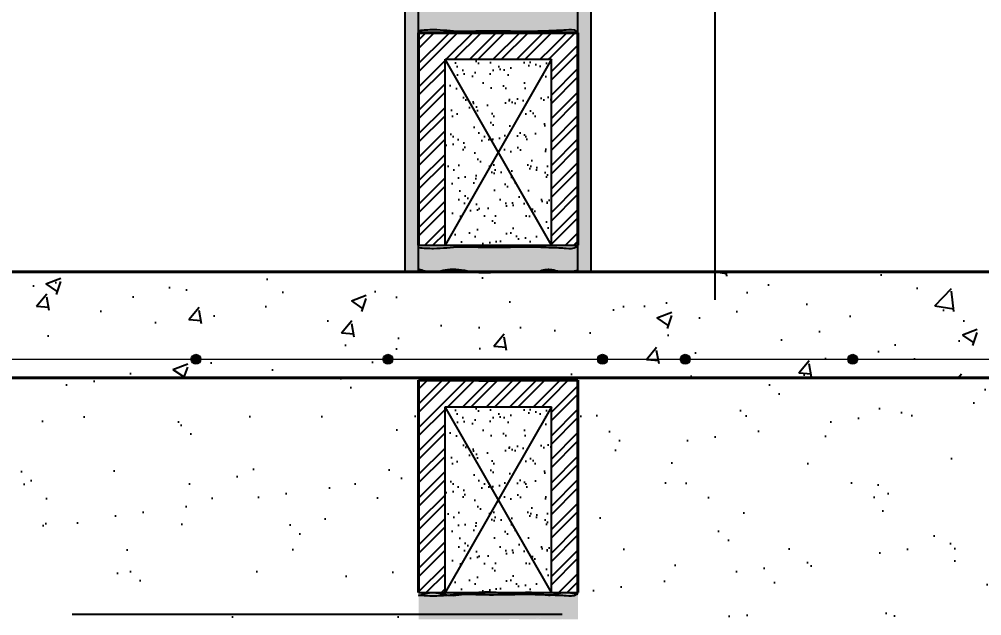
# Model space of a CAD drawing. Header units: inches. Extents: x 8351 to 42256, y 21052 to 33437.
# Drawn here: x 8618.28 to 8654.5, y 24217.36 to 24239.82 of the extents above; entities that cross this region are included whole.
import ezdxf

# ---------------------------------------------------------------- set-up
doc = ezdxf.new("R2010")
doc.units = ezdxf.units.IN
doc.header["$MEASUREMENT"] = 0
doc.layers.add('A-FLOR-STRS', color=7, linetype='Continuous', lineweight=0)
doc.styles.add('AEP', font='swisscl.ttf')
doc.dimstyles.new('IB-1', dxfattribs={"dimscale": 46, "dimtxt": 0.18, "dimasz": 0.1, "dimexe": 0.15, "dimexo": 0.0625, "dimgap": 0.09, "dimtad": 1, "dimdec": 0, "dimzin": 0, "dimdsep": 46, "dimlunit": 4, "dimtxsty": 'AEP', "dimblk": 'ARCHTICK', "dimcen": 0.09, "dimdle": 0.15, "dimclrd": 8, "dimclre": 8, "dimadec": 0, "dimazin": 0, "dimtfac": 1, "dimtdec": 0, "dimtix": 1, "dimtmove": 2, "dimatfit": 3, "dimfxl": 1, "dimtolj": 1, "dimtzin": 0, "dimarcsym": 0})
pattern_1 = [(59.99999999999999, (-148085.54537454, 22440.20745969683), (-0.2399999999062395, -5.413260950604126e-11), [0.22, -0.02]), (180, (-148085.54537454, 22440.20745969683), (0.12, -0.2078460968), [0.22, -0.02]), (300.0000000000001, (-148085.54537454, 22440.20745969683), (0.2399999999062395, -5.413260950604126e-11), [0.22, -0.02]), (59.99999999999999, (-148085.5253745395, 22440.20745969683), (-0.2399999999062395, -5.413260950604126e-11), [0.04000000000000001, -0.2]), (300.0000000000001, (-148085.5253745395, 22440.20745969683), (0.2399999999062395, -5.413260950604126e-11), [0.04000000000000001, -0.2]), (59.99999999999999, (-148085.5553745397, 22440.22478020497), (-0.2399999999062395, -5.413260950604126e-11), [0.04000000000000001, -0.2]), (180, (-148085.5553745397, 22440.22478020497), (0.12, -0.2078460968), [0.04000000000000001, -0.2]), (300.0000000000001, (-148085.5553745397, 22440.19013918869), (0.2399999999062395, -5.413260950604126e-11), [0.04000000000000001, -0.2]), (180, (-148085.5553745397, 22440.19013918869), (0.12, -0.2078460968), [0.04000000000000001, -0.2]), (59.99999999999999, (-148085.62537454, 22440.20745969683), (-0.2399999999062395, -5.413260950604126e-11), [0.04000000000000001, -0.2]), (300.0000000000001, (-148085.62537454, 22440.20745969683), (0.2399999999062395, -5.413260950604126e-11), [0.04000000000000001, -0.2]), (59.99999999999999, (-148085.5053745399, 22440.13817766475), (-0.2399999999062395, -5.413260950604126e-11), [0.04000000000000001, -0.2]), (180, (-148085.5053745399, 22440.13817766475), (0.12, -0.2078460968), [0.04000000000000001, -0.2]), (300.0000000000001, (-148085.5053745399, 22440.27674172891), (0.2399999999062395, -5.413260950604126e-11), [0.04000000000000001, -0.2]), (180, (-148085.5053745399, 22440.27674172891), (0.12, -0.2078460968), [0.04000000000000001, -0.2]), (0, (-148085.5053745399, 22440.24210071311), (-0.12, 0.2078460968), [0.14, -0.1]), (0, (-148085.5053745399, 22440.17281868056), (-0.12, 0.2078460968), [0.14, -0.1]), (120, (-148085.5353745393, 22440.25942122078), (-0.2399999999062395, 5.413269832388323e-11), [0.139999999999998, -0.09999999999999902]), (120, (-148085.5953745398, 22440.22478020497), (-0.2399999999062395, 5.413269832388323e-11), [0.139999999999998, -0.09999999999999902]), (240, (-148085.5953745398, 22440.19013918869), (0.1199999999062394, -0.2078460968541327), [0.14, -0.1]), (240, (-148085.5353745393, 22440.15549817242), (0.1199999999062394, -0.2078460968541327), [0.14, -0.1])]
pattern_2 = [(45, (-148125.4091516336, 22439.81141685488), (-0.4419417382415922, 0.4419417382415922), []), (45, (-148125.4091516336, 22440.12391685488), (-0.4419417382415922, 0.4419417382415922), [])]
pattern_3 = [(45, (-148085.54537454, 22457.12553079452), (-0.4419417382415922, 0.4419417382415922), []), (45, (-148085.54537454, 22457.43803079452), (-0.4419417382415922, 0.4419417382415922), [])]

# ---------------------------------------------------------------- blocks, each defined once
blk = doc.blocks.new('_ArchTick')
at = {"color": 0, "linetype": 'ByBlock', "const_width": 0.15}
blk.add_lwpolyline([(-0.5, -0.5), (0.5, 0.5)], dxfattribs=at)
blk = doc.blocks.new('*D519')
at = {"color": 8, "lineweight": -2, "transparency": 16777216}
for p, q in [((8692.090932086341, 24183.41267408634), (8692.090932086341, 24224.21267408635)), ((8677.796176536687, 24217.31267408634), (8698.99093208634, 24217.31267408634)), ((8651.177928556435, 24190.31267408634), (8698.99093208634, 24190.31267408634))]:
    blk.add_line(p, q, dxfattribs=at)
at = {"layer": 'Defpoints', "color": 0, "transparency": 16777216}
for p in [(8674.921176536687, 24217.31267408634), (8692.090932086341, 24217.31267408634), (8648.302928556435, 24190.31267408634)]:
    blk.add_point(p, dxfattribs=at)
at = {"color": 8, "lineweight": -2, "transparency": 16777216, "xscale": 4.600000000000001, "yscale": 4.600000000000001, "zscale": 4.600000000000001}
for p, rotation in [((8692.090932086341, 24217.31267408634), 90), ((8692.090932086341, 24190.31267408634), 270)]:
    blk.add_blockref('_ArchTick', p, dxfattribs=dict(at, rotation=rotation))
at = {"color": 0, "transparency": 16777216, "insert": (8685.592150959217, 24203.81267408634), "char_height": 4.600000000000001, "attachment_point": 5, "rotation": 90, "style": 'AEP'}
blk.add_mtext('\\A1;3\'-0"', dxfattribs=at)

msp = doc.modelspace()

# ---------------------------------------------------------------- hatches: boundary and pattern name
h = msp.add_hatch()
h.set_pattern_fill('ESCHER', color=8, scale=0.2, style=0)
h.set_pattern_definition(pattern_1)
h.paths.add_polyline_path([(8633.302928556432, 24260.31267408634), (8632.802928556432, 24260.31267408634), (8632.802928556432, 24230.31267408634), (8633.302928556432, 24230.31267408634)])
h.paths.add_polyline_path([(8639.802928556432, 24260.31267408634), (8639.302928556432, 24260.31267408634), (8639.302928556432, 24230.31267408634), (8639.802928556432, 24230.31267408634)])
h = msp.add_hatch()
h.set_pattern_fill('ESCHER', color=8, scale=0.2, style=0)
h.set_pattern_definition([(300.0000000000001, (-148085.54537454, 26030.41788847584), (-0.2399999999062395, 5.413260950604126e-11), [0.22, -0.02]), (180, (-148085.54537454, 26030.41788847584), (0.12, 0.2078460968), [0.22, -0.02]), (59.99999999999999, (-148085.54537454, 26030.41788847584), (0.2399999999062395, 5.413260950604126e-11), [0.22, -0.02]), (300.0000000000001, (-148085.5253745395, 26030.41788847584), (-0.2399999999062395, 5.413260950604126e-11), [0.04000000000000001, -0.2]), (59.99999999999999, (-148085.5253745395, 26030.41788847584), (0.2399999999062395, 5.413260950604126e-11), [0.04000000000000001, -0.2]), (300.0000000000001, (-148085.5553745397, 26030.40056796771), (-0.2399999999062395, 5.413260950604126e-11), [0.04000000000000001, -0.2]), (180, (-148085.5553745397, 26030.40056796771), (0.12, 0.2078460968), [0.04000000000000001, -0.2]), (59.99999999999999, (-148085.5553745397, 26030.43520898398), (0.2399999999062395, 5.413260950604126e-11), [0.04000000000000001, -0.2]), (180, (-148085.5553745397, 26030.43520898398), (0.12, 0.2078460968), [0.04000000000000001, -0.2]), (300.0000000000001, (-148085.62537454, 26030.41788847584), (-0.2399999999062395, 5.413260950604126e-11), [0.04000000000000001, -0.2]), (59.99999999999999, (-148085.62537454, 26030.41788847584), (0.2399999999062395, 5.413260950604126e-11), [0.04000000000000001, -0.2]), (300.0000000000001, (-148085.5053745399, 26030.48717050793), (-0.2399999999062395, 5.413260950604126e-11), [0.04000000000000001, -0.2]), (180, (-148085.5053745399, 26030.48717050793), (0.12, 0.2078460968), [0.04000000000000001, -0.2]), (59.99999999999999, (-148085.5053745399, 26030.34860644376), (0.2399999999062395, 5.413260950604126e-11), [0.04000000000000001, -0.2]), (180, (-148085.5053745399, 26030.34860644376), (0.12, 0.2078460968), [0.04000000000000001, -0.2]), (0, (-148085.5053745399, 26030.38324745957), (-0.12, -0.2078460968), [0.14, -0.1]), (0, (-148085.5053745399, 26030.45252949212), (-0.12, -0.2078460968), [0.14, -0.1]), (240, (-148085.5353745393, 26030.3659269519), (-0.2399999999062395, -5.413269832388323e-11), [0.1399999999999999, -0.09999999999999998]), (240, (-148085.5953745398, 26030.40056796771), (-0.2399999999062395, -5.413269832388323e-11), [0.1399999999999999, -0.09999999999999998]), (120, (-148085.5953745398, 26030.43520898398), (0.1199999999062394, 0.2078460968541327), [0.1399999999999992, -0.09999999999999962]), (120, (-148085.5353745393, 26030.46985000026), (0.1199999999062394, 0.2078460968541327), [0.1399999999999992, -0.09999999999999962])])
edge = h.paths.add_edge_path()
edge.add_spline(control_points=[(8639.302928556432, 24239.31267408634), (8639.281705554318, 24239.33602251185), (8639.173182869074, 24239.45541343585), (8638.786580616352, 24239.41061448332), (8638.226811692793, 24239.39806431186), (8637.571102645923, 24239.36713930525), (8636.685156375845, 24239.38024268884), (8635.812638427806, 24239.40251931481), (8634.794416052033, 24239.34610126194), (8634.013331668195, 24239.45850299558), (8633.491793174971, 24239.41732262707), (8633.302928556432, 24239.40240998965)], knot_values=[0, 0, 0, 0, 0.09269881097107557, 0.4740104074243838, 1.017993143595406, 1.851571663378173, 2.411219109026905, 3.683532794642607, 4.466243239001887, 5.465456502621301, 6.032726868925216, 6.032726868925216, 6.032726868925216, 6.032726868925216], degree=3, periodic=0)
edge.add_line((8633.302928556432, 24239.40240998965), (8633.302928556432, 24240.20415370658))
edge.add_spline(control_points=[(8633.302928556432, 24240.20415370658), (8633.461883490649, 24240.25553909063), (8633.620838423934, 24240.30692447469), (8633.781363836233, 24240.31267408634)], knot_values=[0, 0, 0, 0, 0.4905884110814394, 0.4905884110814394, 0.4905884110814394, 0.4905884110890959], degree=3, periodic=0)
edge.add_spline(control_points=[(8633.781363836233, 24240.31267408634), (8634.018463411112, 24240.32116638942), (8634.54414026693, 24240.12213771397), (8635.067437919532, 24240.27405045347), (8635.352205515583, 24240.31267408634)], knot_values=[0.4905884110814394, 0.4905884110814394, 0.4905884110814394, 0.4905884110890959, 1.21519831769307, 2.074247133455103, 2.07424713345554, 2.07424713345554, 2.07424713345554], degree=3, periodic=0)
edge.add_line((8635.352205515583, 24240.31267408634), (8636.683738188562, 24240.31267408634))
edge.add_spline(control_points=[(8636.683738189493, 24240.31267408634), (8636.825203446415, 24240.30808782604), (8636.9668152367, 24240.30663162822), (8637.10855017018, 24240.31267408634)], knot_values=[3.407322677643481, 3.407322677643481, 3.407322677643481, 3.407322677643481, 3.830591787237537, 3.830591787245581, 3.830591787245581, 3.830591787245581], degree=3, periodic=0)
edge.add_line((8637.10855017018, 24240.31267408634), (8637.708155741659, 24240.31267408634))
edge.add_spline(control_points=[(8637.708155741659, 24240.31267408634), (8637.86987020329, 24240.28637402624), (8638.207778350194, 24240.15171216082), (8638.549012677488, 24240.29357329736), (8638.729983569798, 24240.31267408634)], knot_values=[4.430197358948973, 4.430197358950231, 4.430197358950231, 4.430197358950231, 4.920430728048533, 5.468446856193365, 5.468446856193365, 5.468446856193365, 5.46844685649766], degree=3, periodic=0)
edge.add_line((8638.729983569798, 24240.31267408634), (8638.942532509309, 24240.31267408634))
edge.add_spline(control_points=[(8638.942532509309, 24240.31267408634), (8639.062507462431, 24240.3018342045), (8639.182718009431, 24240.2756821893), (8639.302928556432, 24240.24953017363)], knot_values=[5.682645937467131, 5.682645937467131, 5.682645937467131, 5.682645937467131, 6.044860867008448, 6.044860867008448, 6.044860867008448, 6.044860867008448], degree=3, periodic=0)
edge.add_line((8639.302928556432, 24240.24953017363), (8639.302928556432, 24239.31267408634))
h = msp.add_hatch(color=7)
edge = h.paths.add_edge_path()
edge.add_line((8639.302928556432, 24239.31267408634), (8633.302928556432, 24239.31267408634))
edge.add_line((8633.302928556432, 24239.31267408634), (8633.302928556432, 24239.40240998965))
edge.add_spline(control_points=[(8633.302928556432, 24239.40240998965), (8633.491793174971, 24239.41732262707), (8634.013331668195, 24239.45850299558), (8634.794416052033, 24239.34610126194), (8635.812638427806, 24239.40251931481), (8636.685156375845, 24239.38024268884), (8637.571102645923, 24239.36713930525), (8638.226811692793, 24239.39806431186), (8638.786580616352, 24239.41061448332), (8639.173182869074, 24239.45541343585), (8639.281705554318, 24239.33602251185), (8639.302928556432, 24239.31267408634)], knot_values=[0, 0, 0, 0, 0.5672703663039161, 1.56648362992333, 2.349194074282609, 3.621507759898311, 4.181155205547044, 5.01473372532981, 5.558716461500833, 5.940028057954141, 6.032726868925216, 6.032726868925216, 6.032726868925216, 6.032726868925216], degree=3, periodic=0)
edge = h.paths.add_edge_path()
edge.add_spline(control_points=[(8635.352205515583, 24240.31267408634), (8635.067437919532, 24240.27405045347), (8634.54414026693, 24240.12213771397), (8634.018463411112, 24240.32116638942), (8633.781363836233, 24240.31267408634)], knot_values=[0.4905884110814394, 0.4905884110814394, 0.4905884110814394, 0.4905884110818768, 1.34963722684391, 2.074247133447884, 2.07424713345554, 2.07424713345554, 2.07424713345554], degree=3, periodic=0)
edge.add_line((8633.781363836233, 24240.31267408634), (8635.352205516514, 24240.31267408634))
edge = h.paths.add_edge_path()
edge.add_spline(control_points=[(8633.781363836233, 24240.31267408634), (8633.620838423934, 24240.30692447469), (8633.461883490649, 24240.25553909063), (8633.302928556432, 24240.20415370658)], knot_values=[0, 7.656486555873698e-12, 7.656486555873698e-12, 7.656486555873698e-12, 0.4905884110890959, 0.4905884110890959, 0.4905884110890959, 0.4905884110890959], degree=3, periodic=0)
edge.add_line((8633.302928556432, 24240.20415370658), (8633.302928556432, 24240.31267408634))
edge.add_line((8633.302928556432, 24240.31267408634), (8633.781363835302, 24240.31267408634))
edge = h.paths.add_edge_path()
edge.add_spline(control_points=[(8638.729983569798, 24240.31267408634), (8638.549012677488, 24240.29357329736), (8638.207778350194, 24240.15171216082), (8637.86987020329, 24240.28637402624), (8637.708155741659, 24240.31267408634)], knot_values=[4.430197358948973, 4.430197359253269, 4.430197359253269, 4.430197359253269, 4.978213487398101, 5.468446856496403, 5.468446856496403, 5.468446856496403, 5.46844685649766], degree=3, periodic=0)
edge.add_line((8637.708155741659, 24240.31267408634), (8638.729983569798, 24240.31267408634))
edge = h.paths.add_edge_path()
edge.add_spline(control_points=[(8639.302928556432, 24240.24953017363), (8639.182718009431, 24240.2756821893), (8639.062507462431, 24240.3018342045), (8638.942532509309, 24240.31267408634)], knot_values=[5.682645937467131, 5.682645937467131, 5.682645937467131, 5.682645937467131, 6.044860867008448, 6.044860867008448, 6.044860867008448, 6.044860867008448], degree=3, periodic=0)
edge.add_line((8638.942532509309, 24240.31267408634), (8639.302928556432, 24240.31267408634))
edge.add_line((8639.302928556432, 24240.31267408634), (8639.302928556432, 24240.24953017363))
h = msp.add_hatch()
h.set_pattern_fill('STEEL', color=1, scale=5, style=0)
h.set_pattern_definition(pattern_2)
h.paths.add_polyline_path([(8638.302928556432, 24231.31267408634), (8639.302928556432, 24231.31267408634), (8639.302928556432, 24239.31267408634), (8638.302928556432, 24239.31267408634)])
h.paths.add_polyline_path([(8634.302928556432, 24239.31267408634), (8633.302928556432, 24239.31267408634), (8633.302928556432, 24231.31267408634), (8634.302928556432, 24231.31267408634)])
h = msp.add_hatch()
h.set_pattern_fill('STEEL', color=1, scale=5, style=0)
h.set_pattern_definition(pattern_2)
h.paths.add_polyline_path([(8638.302928556432, 24238.31267408634), (8638.302928556432, 24239.31267408634), (8634.302928556432, 24239.31267408634), (8634.302928556432, 24238.31267408634)])
h = msp.add_hatch()
h.set_pattern_fill('AR-SAND', color=8, scale=0.5, style=0)
h.set_pattern_definition([(37.50000000000001, (-148125.4091516336, 22439.81141685488), (-0.03149667905480408, 0.9634118845065793), [0, -0.76, 0, -0.85, 0, -0.8125]), (7.499999999999999, (-148125.4091516336, 22439.81141685488), (0.8848883526338636, 1.41107303261487), [0, -0.41, 0, -0.685, 0, -0.2625]), (327.5, (-148126.0241516329, 22439.81141685488), (1.557070930875748, 0.002829526768482249), [0, -0.25, 0, -0.9, 0, -1.175]), (317.5, (-148126.0241516329, 22439.81141685488), (1.503063302286147, 0.4388377824671246), [0, -0.125, 0, -0.59, 0, -0.675])])
h.paths.add_polyline_path([(8634.302928556432, 24231.31267408634), (8638.302928556432, 24231.31267408634), (8638.302928556432, 24238.31267408634), (8634.302928556432, 24238.31267408634)])
h = msp.add_hatch()
h.set_pattern_fill('ESCHER', color=8, scale=0.2, style=0)
h.set_pattern_definition(pattern_1)
edge = h.paths.add_edge_path()
edge.add_spline(control_points=[(8639.302928556432, 24231.31267408634), (8639.281705554318, 24231.28932566082), (8639.173182869074, 24231.16993473729), (8638.786580616352, 24231.21473368935), (8638.226811692793, 24231.22728386082), (8637.571102645923, 24231.25820886742), (8636.685156375845, 24231.2451054843), (8635.812638427806, 24231.22282885786), (8634.794416052033, 24231.27924691074), (8634.013331668195, 24231.1668451771), (8633.491793174971, 24231.20802554561), (8633.302928556432, 24231.22293818303)], knot_values=[0, 0, 0, 0, 0.09269881097107557, 0.4740104074243838, 1.017993143595406, 1.851571663378173, 2.411219109026905, 3.683532794642607, 4.466243239001886, 5.4654565026213, 6.03272686895428, 6.03272686895428, 6.03272686895428, 6.03272686895428], degree=3, periodic=0)
edge.add_line((8633.302928556432, 24231.22293818303), (8633.302928556432, 24230.42119446609))
edge.add_spline(control_points=[(8633.302928556432, 24230.42119446609), (8633.461883490649, 24230.36980908204), (8633.620838423934, 24230.31842369799), (8633.781363836233, 24230.31267408634)], knot_values=[0, 0, 0, 0, 0.4905884110794661, 0.4905884110794661, 0.4905884110794661, 0.4905884110891462], degree=3, periodic=0)
edge.add_spline(control_points=[(8633.781363836233, 24230.31267408634), (8634.018463411112, 24230.30418178326), (8634.54414026693, 24230.5032104587), (8635.067437919532, 24230.3512977192), (8635.352205515583, 24230.31267408634)], knot_values=[0.4905884110794661, 0.4905884110794661, 0.4905884110794661, 0.4905884110891462, 1.215198317693151, 2.074247133455184, 2.074247133457979, 2.074247133457979, 2.074247133457979], degree=3, periodic=0)
edge.add_line((8635.352205515583, 24230.31267408634), (8636.683738188562, 24230.31267408634))
edge.add_spline(control_points=[(8636.683738189493, 24230.31267408634), (8636.825203446415, 24230.31726034664), (8636.9668152367, 24230.31871654492), (8637.10855017018, 24230.31267408634)], knot_values=[3.407322677648844, 3.407322677648844, 3.407322677648844, 3.407322677648844, 3.830591787237619, 3.830591787245088, 3.830591787245088, 3.830591787245088], degree=3, periodic=0)
edge.add_line((8637.10855017018, 24230.31267408634), (8637.708155741659, 24230.31267408634))
edge.add_spline(control_points=[(8637.708155741659, 24230.31267408634), (8637.86987020329, 24230.33897414643), (8638.207778350194, 24230.47363601185), (8638.549012677488, 24230.33177487532), (8638.729983569798, 24230.31267408634)], knot_values=[4.430197358948611, 4.430197358948611, 4.430197358948611, 4.430197358949055, 4.920430728048615, 5.468446856194579, 5.468446856194579, 5.468446856194579, 5.46844685649778], degree=3, periodic=0)
edge.add_line((8638.729983569798, 24230.31267408634), (8638.942532509309, 24230.31267408634))
edge.add_spline(control_points=[(8638.942532509309, 24230.31267408634), (8639.062507462431, 24230.32351396818), (8639.182718009431, 24230.34966598338), (8639.302928556432, 24230.37581799904)], knot_values=[5.68264593749193, 5.68264593749193, 5.68264593749193, 5.68264593749193, 6.044860867037522, 6.044860867037522, 6.044860867037522, 6.044860867037522], degree=3, periodic=0)
edge.add_line((8639.302928556432, 24230.37581799904), (8639.302928556432, 24231.31267408634))
h = msp.add_hatch(color=7)
edge = h.paths.add_edge_path()
edge.add_line((8633.302928556432, 24231.31267408634), (8633.302928556432, 24231.22293818303))
edge.add_spline(control_points=[(8633.302928556432, 24231.22293818303), (8633.491793174971, 24231.20802554561), (8634.013331668195, 24231.1668451771), (8634.794416052033, 24231.27924691074), (8635.812638427806, 24231.22282885786), (8636.685156375845, 24231.2451054843), (8637.571102645923, 24231.25820886742), (8638.226811692793, 24231.22728386082), (8638.786580616352, 24231.21473368935), (8639.173182869074, 24231.16993473729), (8639.281705554318, 24231.28932566082), (8639.302928556432, 24231.31267408634)], knot_values=[0, 0, 0, 0, 0.5672703663039161, 1.56648362992333, 2.349194074282609, 3.621507759898311, 4.181155205547044, 5.01473372532981, 5.558716461500833, 5.940028057954141, 6.032726868925216, 6.032726868925216, 6.032726868925216, 6.032726868925216], degree=3, periodic=0)
edge.add_line((8639.302928556432, 24231.31267408634), (8633.302928556432, 24231.31267408634))
edge = h.paths.add_edge_path()
edge.add_spline(control_points=[(8635.352205515583, 24230.31267408634), (8635.067437919532, 24230.3512977192), (8634.54414026693, 24230.5032104587), (8634.018463411112, 24230.30418178326), (8633.781363836233, 24230.31267408634)], knot_values=[0.4905884110814394, 0.4905884110814394, 0.4905884110814394, 0.4905884110818768, 1.34963722684391, 2.074247133447884, 2.07424713345554, 2.07424713345554, 2.07424713345554], degree=3, periodic=0)
edge.add_line((8633.781363836233, 24230.31267408634), (8635.352205516514, 24230.31267408634))
edge = h.paths.add_edge_path()
edge.add_spline(control_points=[(8633.781363836233, 24230.31267408634), (8633.620838423934, 24230.31842369799), (8633.461883490649, 24230.36980908204), (8633.302928556432, 24230.42119446609)], knot_values=[0, 7.656486555873698e-12, 7.656486555873698e-12, 7.656486555873698e-12, 0.4905884110890959, 0.4905884110890959, 0.4905884110890959, 0.4905884110890959], degree=3, periodic=0)
edge.add_line((8633.302928556432, 24230.42119446609), (8633.302928556432, 24230.31267408634))
edge.add_line((8633.302928556432, 24230.31267408634), (8633.781363835302, 24230.31267408634))
edge = h.paths.add_edge_path()
edge.add_spline(control_points=[(8638.729983569798, 24230.31267408634), (8638.549012677488, 24230.33177487532), (8638.207778350194, 24230.47363601185), (8637.86987020329, 24230.33897414643), (8637.708155741659, 24230.31267408634)], knot_values=[4.430197358948973, 4.430197359253269, 4.430197359253269, 4.430197359253269, 4.978213487398101, 5.468446856496403, 5.468446856496403, 5.468446856496403, 5.46844685649766], degree=3, periodic=0)
edge.add_line((8637.708155741659, 24230.31267408634), (8638.729983569798, 24230.31267408634))
edge = h.paths.add_edge_path()
edge.add_line((8639.302928556432, 24230.31267408634), (8639.302928556432, 24230.37581799904))
edge.add_spline(control_points=[(8639.302928556432, 24230.37581799904), (8639.182718009431, 24230.34966598338), (8639.062507462431, 24230.32351396818), (8638.942532509309, 24230.31267408634)], knot_values=[5.682645937467131, 5.682645937467131, 5.682645937467131, 5.682645937467131, 6.044860867008448, 6.044860867008448, 6.044860867008448, 6.044860867008448], degree=3, periodic=0)
edge.add_line((8638.942532509309, 24230.31267408634), (8639.302928556432, 24230.31267408634))
h = msp.add_hatch()
h.set_pattern_fill('AR-CONC', color=8, scale=0.8, style=0)
h.set_pattern_definition([(49.99999999999999, (-148085.54537454, 22439.20745969683), (5.738081460806028, -0.5020170798607609), [0.6000000000000001, -6.600000000000001]), (355, (-148085.54537454, 22439.20745969683), (-1.110010668904, 6.017537069600095), [0.48, -5.28]), (100.4514, (-148085.0672010996, 22439.16562497689), (4.628075053712172, 5.515516336487629), [0.5099215199999927, -5.60913689599994]), (46.18420000000002, (-148085.54537454, 22440.80745969692), (8.537928389005156, -1.324152114632145), [0.8999999999999954, -9.899999999999926]), (96.63559999999998, (-148084.8338805794, 22440.69711324087), (7.477301644389627, 7.792942967203534), [0.7648823039999939, -8.413703999999903]), (351.1842, (-148085.54537454, 22440.80745969692), (7.477295561069018, 7.792948807402597), [0.7200000000000001, -7.920000000000001]), (21, (-148084.7453745392, 22440.40745969702), (4.775256416947694, -3.220951125322711), [0.6000000000000001, -6.600000000000001]), (326.0000000000001, (-148084.7453745392, 22440.40745969702), (1.946522655372654, 5.801200360374825), [0.48, -5.28]), (71.4514, (-148084.3474366752, 22440.13904684901), (6.72178102865192, 2.580243973679619), [0.5099215200000001, -5.609136896]), (37.50000000000001, (-148085.54537454, 22439.20745969683), (0.09727884253832536, 2.663150830650492), [0, -5.216, 0, -5.36, 0, -5.300000000000001]), (7.499999999999999, (-148085.54537454, 22439.20745969683), (2.104556299537189, 3.155293695058882), [0, -3.056, 0, -5.096, 0, -2.02]), (327.5, (-148087.32937454, 22439.20745969683), (4.270579489379273, -0.1804389738750384), [0, -2, 0, -6.24, 0, -8.28]), (317.5, (-148088.1293745398, 22439.20745969683), (4.66548935473909, 0.8008398586585411), [0, -2.6, 0, -4.144, 0, -5.88])])
edge = h.paths.add_edge_path()
edge.add_line((8674.921176536684, 24230.31267408634), (8638.942532509309, 24230.31267408634))
edge.add_spline(control_points=[(8638.942532509309, 24230.31267408634), (8638.871584234503, 24230.30626382426), (8638.800718347286, 24230.30520829957), (8638.729983569798, 24230.31267408634)], knot_values=[5.468446856194241, 5.468446856194241, 5.468446856194241, 5.468446856194241, 5.682645937162691, 5.682645937466111, 5.682645937466111, 5.682645937466111], degree=3, periodic=0)
edge.add_line((8638.729983569798, 24230.31267408634), (8637.708155741659, 24230.31267408634))
edge.add_spline(control_points=[(8637.708155741659, 24230.31267408634), (8637.510362407867, 24230.28050642161), (8637.309332729992, 24230.30411430335), (8637.10855017018, 24230.31267408634)], knot_values=[3.830591787237537, 3.830591787237537, 3.830591787237537, 3.830591787238227, 4.430197358939486, 4.430197358939486, 4.430197358939486, 4.430197358949663], degree=3, periodic=0)
edge.add_line((8637.10855017018, 24230.31267408634), (8636.683738189493, 24230.31267408634))
edge.add_spline(control_points=[(8636.683738189493, 24230.31267408634), (8636.238196877506, 24230.29822977426), (8635.794109062967, 24230.25273777152), (8635.352205515583, 24230.31267408634)], knot_values=[2.074247133455103, 2.074247133455103, 2.074247133455103, 2.074247133455103, 3.407322677639561, 3.407322677639561, 3.407322677639561, 3.407322677640673], degree=3, periodic=0)
edge.add_line((8635.352205515583, 24230.31267408634), (8604.63303798039, 24230.31267408634))
edge.add_line((8604.63303798039, 24230.31267408634), (8604.63303798039, 24226.31267408634))
edge.add_line((8604.63303798039, 24226.31267408634), (8634.35347210404, 24226.31267408634))
edge.add_spline(control_points=[(8634.35347210404, 24226.31267408634), (8634.40198573817, 24226.32080250772), (8634.571893514809, 24226.34375757937), (8634.741551913996, 24226.32992857395), (8634.862753160973, 24226.31267408634)], knot_values=[1.06876747032226, 1.06876747032226, 1.06876747032226, 1.06876747032226, 1.21519831769307, 1.58148033577314, 1.58148033577314, 1.58148033577314, 1.58148033577314], degree=3, periodic=0)
edge.add_line((8634.862753160973, 24226.31267408634), (8638.07935968202, 24226.31267408634))
edge.add_spline(control_points=[(8638.07935968202, 24226.31267408634), (8638.116128789005, 24226.31842289565), (8638.195791329932, 24226.32642879689), (8638.27563742057, 24226.31917528276), (8638.318678011861, 24226.31267408634)], knot_values=[4.807845778061064, 4.807845778061064, 4.807845778061064, 4.807845778061064, 4.920430728048533, 5.051741984417495, 5.051741984417495, 5.051741984417495, 5.051741984417495], degree=3, periodic=0)
edge.add_line((8638.318678011861, 24226.31267408634), (8674.921176536684, 24226.31267408634))
edge.add_line((8674.921176536684, 24226.31267408634), (8674.921176536684, 24230.31267408634))
h = msp.add_hatch()
h.set_pattern_fill('AR-SAND', color=5, scale=2, style=0)
h.set_pattern_definition([(37.50000000000001, (-148085.54537454, 22439.20745969683), (-0.1259867162192163, 3.853647538026317), [0, -3.04, 0, -3.4, 0, -3.25]), (7.499999999999999, (-148085.54537454, 22439.20745969683), (3.539553410535454, 5.644292130459481), [0, -1.64, 0, -2.74, 0, -1.05]), (327.5, (-148088.0053745399, 22439.20745969683), (6.22828372350299, 0.011318107073929), [0, -1, 0, -3.6, 0, -4.7]), (317.5, (-148088.0053745399, 22439.20745969683), (6.012253209144586, 1.755351129868498), [0, -0.5, 0, -2.36, 0, -2.7])])
edge = h.paths.add_edge_path()
edge.add_line((8674.921176536684, 24226.31267408634), (8639.393690121104, 24226.31267408634))
edge.add_spline(control_points=[(8638.942532509309, 24226.23074518403), (8639.062507462431, 24226.24158506587), (8639.182718009431, 24226.26773708154), (8639.302928556432, 24226.29388909673)], knot_values=[5.68264593746256, 5.68264593746256, 5.68264593746256, 5.68264593746256, 6.044860867008448, 6.044860867008448, 6.044860867008448, 6.044860867008448], degree=3, periodic=0)
edge.add_line((8639.302928556432, 24226.29388909673), (8639.302928556432, 24217.31267408634))
edge.add_line((8639.302928556432, 24217.31267408634), (8674.921176536684, 24217.31267408634))
edge.add_line((8674.921176536684, 24217.31267408634), (8674.921176536684, 24226.31267408634))
h.paths.add_polyline_path([(8633.302928556432, 24226.31267408634), (8604.63303798039, 24226.31267408634), (8604.63303798039, 24217.31267408634), (8633.302928556432, 24217.31267408634)])
h = msp.add_hatch()
h.set_pattern_fill('STEEL', color=1, scale=5, style=0)
h.set_pattern_definition(pattern_3)
h.paths.add_polyline_path([(8638.302928556432, 24218.23074518403), (8639.302928556432, 24218.23074518403), (8639.302928556432, 24226.23074518403), (8638.302928556432, 24226.23074518403)])
h.paths.add_polyline_path([(8634.302928556432, 24226.23074518403), (8633.302928556432, 24226.23074518403), (8633.302928556432, 24218.23074518403), (8634.302928556432, 24218.23074518403)])
h = msp.add_hatch()
h.set_pattern_fill('STEEL', color=1, scale=5, style=0)
h.set_pattern_definition(pattern_3)
h.paths.add_polyline_path([(8638.302928556432, 24225.23074518403), (8638.302928556432, 24226.23074518403), (8634.302928556432, 24226.23074518403), (8634.302928556432, 24225.23074518403)])
h = msp.add_hatch()
h.set_pattern_fill('AR-SAND', color=8, scale=0.5, style=0)
h.set_pattern_definition([(37.50000000000001, (-148125.4091516336, 22426.72948795257), (-0.03149667905480408, 0.9634118845065793), [0, -0.76, 0, -0.85, 0, -0.8125]), (7.499999999999999, (-148125.4091516336, 22426.72948795257), (0.8848883526338636, 1.41107303261487), [0, -0.41, 0, -0.685, 0, -0.2625]), (327.5, (-148126.0241516329, 22426.72948795257), (1.557070930875748, 0.002829526768482249), [0, -0.25, 0, -0.9, 0, -1.175]), (317.5, (-148126.0241516329, 22426.72948795257), (1.503063302286147, 0.4388377824671246), [0, -0.125, 0, -0.59, 0, -0.675])])
h.paths.add_polyline_path([(8634.302928556432, 24218.23074518403), (8638.302928556432, 24218.23074518403), (8638.302928556432, 24225.23074518403), (8634.302928556432, 24225.23074518403)])
h = msp.add_hatch()
h.set_pattern_fill('ESCHER', color=8, scale=0.2, style=0)
h.set_pattern_definition([(59.99999999999999, (-148085.54537454, 22427.12553079452), (-0.2399999999062395, -5.413260950604126e-11), [0.22, -0.02]), (180, (-148085.54537454, 22427.12553079452), (0.12, -0.2078460968), [0.22, -0.02]), (300.0000000000001, (-148085.54537454, 22427.12553079452), (0.2399999999062395, -5.413260950604126e-11), [0.22, -0.02]), (59.99999999999999, (-148085.5253745395, 22427.12553079452), (-0.2399999999062395, -5.413260950604126e-11), [0.04000000000000001, -0.2]), (300.0000000000001, (-148085.5253745395, 22427.12553079452), (0.2399999999062395, -5.413260950604126e-11), [0.04000000000000001, -0.2]), (59.99999999999999, (-148085.5553745397, 22427.14285130266), (-0.2399999999062395, -5.413260950604126e-11), [0.04000000000000001, -0.2]), (180, (-148085.5553745397, 22427.14285130266), (0.12, -0.2078460968), [0.04000000000000001, -0.2]), (300.0000000000001, (-148085.5553745397, 22427.10821028685), (0.2399999999062395, -5.413260950604126e-11), [0.04000000000000001, -0.2]), (180, (-148085.5553745397, 22427.10821028685), (0.12, -0.2078460968), [0.04000000000000001, -0.2]), (59.99999999999999, (-148085.62537454, 22427.12553079452), (-0.2399999999062395, -5.413260950604126e-11), [0.04000000000000001, -0.2]), (300.0000000000001, (-148085.62537454, 22427.12553079452), (0.2399999999062395, -5.413260950604126e-11), [0.04000000000000001, -0.2]), (59.99999999999999, (-148085.5053745399, 22427.05624876244), (-0.2399999999062395, -5.413260950604126e-11), [0.04000000000000001, -0.2]), (180, (-148085.5053745399, 22427.05624876244), (0.12, -0.2078460968), [0.04000000000000001, -0.2]), (300.0000000000001, (-148085.5053745399, 22427.19481282707), (0.2399999999062395, -5.413260950604126e-11), [0.04000000000000001, -0.2]), (180, (-148085.5053745399, 22427.19481282707), (0.12, -0.2078460968), [0.04000000000000001, -0.2]), (0, (-148085.5053745399, 22427.1601718108), (-0.12, 0.2078460968), [0.14, -0.1]), (0, (-148085.5053745399, 22427.09088977825), (-0.12, 0.2078460968), [0.14, -0.1]), (120, (-148085.5353745393, 22427.17749231894), (-0.2399999999062395, 5.413269832388323e-11), [0.139999999999998, -0.099999999999999]), (120, (-148085.5953745398, 22427.14285130266), (-0.2399999999062395, 5.413269832388323e-11), [0.139999999999998, -0.099999999999999]), (240, (-148085.5953745398, 22427.10821028685), (0.1199999999062394, -0.2078460968541327), [0.14, -0.1]), (240, (-148085.5353745393, 22427.07356927058), (0.1199999999062394, -0.2078460968541327), [0.14, -0.1])])
edge = h.paths.add_edge_path()
edge.add_spline(control_points=[(8639.302928556432, 24218.23074518403), (8639.281705554318, 24218.20739675898), (8639.173182869074, 24218.08800583499), (8638.786580616352, 24218.13280478705), (8638.226811692793, 24218.14535495898), (8637.571102645923, 24218.17627996558), (8636.685156375845, 24218.16317658199), (8635.812638427806, 24218.14089995602), (8634.794416052033, 24218.1973180089), (8634.013331668195, 24218.08491627479), (8633.491793174971, 24218.1260966433), (8633.302928556432, 24218.14100928119)], knot_values=[0, 0, 0, 0, 0.09269881097107557, 0.4740104074243838, 1.017993143595406, 1.851571663378173, 2.411219109026905, 3.683532794642607, 4.466243239001887, 5.465456502621301, 6.032726868925216, 6.032726868925216, 6.032726868925216, 6.032726868925216], degree=3, periodic=0)
edge.add_line((8633.302928556432, 24218.14100928119), (8633.302928556432, 24217.33926556425))
edge.add_spline(control_points=[(8633.302928556432, 24217.33926556425), (8633.461883490649, 24217.2878801802), (8633.620838423934, 24217.23649479568), (8633.781363836233, 24217.23074518403)], knot_values=[0, 0, 0, 0, 0.4905884110814394, 0.4905884110814394, 0.4905884110814394, 0.4905884110890959], degree=3, periodic=0)
edge.add_spline(control_points=[(8633.781363836233, 24217.23074518403), (8634.018463411112, 24217.22225288095), (8634.54414026693, 24217.4212815564), (8635.067437919532, 24217.26936881736), (8635.352205515583, 24217.23074518403)], knot_values=[0.4905884110814394, 0.4905884110814394, 0.4905884110814394, 0.4905884110890959, 1.21519831769307, 2.074247133455103, 2.07424713345554, 2.07424713345554, 2.07424713345554], degree=3, periodic=0)
edge.add_line((8635.352205515583, 24217.23074518403), (8636.683738188562, 24217.23074518403))
edge.add_spline(control_points=[(8636.683738189493, 24217.23074518403), (8636.825203446415, 24217.23533144433), (8636.9668152367, 24217.23678764261), (8637.10855017018, 24217.23074518403)], knot_values=[3.407322677643481, 3.407322677643481, 3.407322677643481, 3.407322677643481, 3.830591787237537, 3.830591787245581, 3.830591787245581, 3.830591787245581], degree=3, periodic=0)
edge.add_line((8637.10855017018, 24217.23074518403), (8637.708155741659, 24217.23074518403))
edge.add_spline(control_points=[(8637.708155741659, 24217.23074518403), (8637.86987020329, 24217.25704524459), (8638.207778350194, 24217.39170711001), (8638.549012677488, 24217.24984597348), (8638.729983569798, 24217.2307451845)], knot_values=[4.430197358948973, 4.430197358950231, 4.430197358950231, 4.430197358950231, 4.920430728048533, 5.468446856193365, 5.468446856193365, 5.468446856193365, 5.46844685649766], degree=3, periodic=0)
edge.add_line((8638.729983569798, 24217.23074518403), (8638.942532509309, 24217.23074518403))
edge.add_spline(control_points=[(8638.942532509309, 24217.23074518403), (8639.062507462431, 24217.24158506587), (8639.182718009431, 24217.26773708154), (8639.302928556432, 24217.29388909673)], knot_values=[5.682645937467131, 5.682645937467131, 5.682645937467131, 5.682645937467131, 6.044860867008448, 6.044860867008448, 6.044860867008448, 6.044860867008448], degree=3, periodic=0)
edge.add_line((8639.302928556432, 24217.29388909673), (8639.302928556432, 24218.23074518403))
h = msp.add_hatch(color=7)
edge = h.paths.add_edge_path()
edge.add_line((8639.302928556432, 24218.23074518403), (8633.302928556432, 24218.23074518403))
edge.add_line((8633.302928556432, 24218.23074518403), (8633.302928556432, 24218.14100928072))
edge.add_spline(control_points=[(8633.302928556432, 24218.14100928119), (8633.491793174971, 24218.1260966433), (8634.013331668195, 24218.08491627479), (8634.794416052033, 24218.1973180089), (8635.812638427806, 24218.14089995602), (8636.685156375845, 24218.16317658199), (8637.571102645923, 24218.17627996558), (8638.226811692793, 24218.14535495898), (8638.786580616352, 24218.13280478705), (8639.173182869074, 24218.08800583499), (8639.281705554318, 24218.20739675898), (8639.302928556432, 24218.23074518403)], knot_values=[0, 0, 0, 0, 0.5672703663039161, 1.56648362992333, 2.349194074282609, 3.621507759898311, 4.181155205547044, 5.01473372532981, 5.558716461500833, 5.940028057954141, 6.032726868925216, 6.032726868925216, 6.032726868925216, 6.032726868925216], degree=3, periodic=0)
edge = h.paths.add_edge_path()
edge.add_spline(control_points=[(8635.352205515583, 24217.23074518403), (8635.067437919532, 24217.26936881736), (8634.54414026693, 24217.4212815564), (8634.018463411112, 24217.22225288095), (8633.781363836233, 24217.23074518403)], knot_values=[0.4905884110814394, 0.4905884110814394, 0.4905884110814394, 0.4905884110818768, 1.34963722684391, 2.074247133447884, 2.07424713345554, 2.07424713345554, 2.07424713345554], degree=3, periodic=0)
edge.add_line((8633.781363835302, 24217.23074518403), (8635.352205515583, 24217.23074518403))
edge = h.paths.add_edge_path()
edge.add_spline(control_points=[(8633.781363836233, 24217.23074518403), (8633.620838423934, 24217.23649479568), (8633.461883490649, 24217.2878801802), (8633.302928556432, 24217.33926556425)], knot_values=[0, 7.656486555873698e-12, 7.656486555873698e-12, 7.656486555873698e-12, 0.4905884110890959, 0.4905884110890959, 0.4905884110890959, 0.4905884110890959], degree=3, periodic=0)
edge.add_line((8633.302928556432, 24217.33926556425), (8633.302928556432, 24217.2307451845))
edge.add_line((8633.302928556432, 24217.23074518403), (8633.781363835302, 24217.23074518403))
edge = h.paths.add_edge_path()
edge.add_spline(control_points=[(8638.729983569798, 24217.2307451845), (8638.549012677488, 24217.24984597348), (8638.207778350194, 24217.39170711001), (8637.86987020329, 24217.25704524459), (8637.708155741659, 24217.23074518403)], knot_values=[4.430197358948973, 4.430197359253269, 4.430197359253269, 4.430197359253269, 4.978213487398101, 5.468446856496403, 5.468446856496403, 5.468446856496403, 5.46844685649766], degree=3, periodic=0)
edge.add_line((8637.708155741659, 24217.23074518403), (8638.729983569798, 24217.23074518403))
edge = h.paths.add_edge_path()
edge.add_spline(control_points=[(8639.302928556432, 24217.29388909673), (8639.182718009431, 24217.26773708154), (8639.062507462431, 24217.24158506587), (8638.942532509309, 24217.23074518403)], knot_values=[5.682645937467131, 5.682645937467131, 5.682645937467131, 5.682645937467131, 6.044860867008448, 6.044860867008448, 6.044860867008448, 6.044860867008448], degree=3, periodic=0)
edge.add_line((8638.942532509309, 24217.23074518403), (8639.302928556432, 24217.23074518403))
edge.add_line((8639.302928556432, 24217.23074518403), (8639.302928556432, 24217.29388909673))
at = {"layer": 'A-FLOR-STRS', "lineweight": 9}
h = msp.add_hatch(color=1, dxfattribs=at)
h.dxf.hatch_style = 1
h.paths.add_polyline_path([(8624.927158665587, 24227.2055876863, 0.4142135623922314), (8624.73956670214, 24227.01799572332, 0.4142135623929418), (8624.927158665587, 24226.83040376034)])
h.paths.add_polyline_path([(8624.927158665587, 24227.2055876863), (8624.927158665587, 24227.01799572332), (8625.114750628103, 24227.01799572332, 0.4142135623543635)])
h.paths.add_polyline_path([(8625.114750628103, 24227.01799572332), (8624.927158665587, 24227.01799572332), (8624.927158665587, 24226.83040376034, 0.4142135623528435)])
h = msp.add_hatch(color=1, dxfattribs=at)
h.dxf.hatch_style = 1
h.paths.add_polyline_path([(8632.153071745974, 24227.2055876863, 0.4142135623922314), (8631.965479783457, 24227.01799572332, 0.4142135623929418), (8632.153071745974, 24226.83040376034)])
h.paths.add_polyline_path([(8632.153071745974, 24227.2055876863), (8632.153071745974, 24227.01799572332), (8632.340663709421, 24227.01799572332, 0.4142135623543635)])
h.paths.add_polyline_path([(8632.340663709421, 24227.01799572332), (8632.153071745974, 24227.01799572332), (8632.153071745974, 24226.83040376034, 0.4142135623528435)])
h = msp.add_hatch(color=1, dxfattribs=at)
h.dxf.hatch_style = 1
h.paths.add_polyline_path([(8640.225932900537, 24227.2055876863, 0.4142135623922314), (8640.038340938021, 24227.01799572332, 0.4142135623929418), (8640.225932900537, 24226.83040376034)])
h.paths.add_polyline_path([(8640.225932900537, 24227.2055876863), (8640.225932900537, 24227.01799572332), (8640.413524863985, 24227.01799572332, 0.4142135623543635)])
h.paths.add_polyline_path([(8640.413524863985, 24227.01799572332), (8640.225932900537, 24227.01799572332), (8640.225932900537, 24226.83040376034, 0.4142135623528435)])
h = msp.add_hatch(color=1, dxfattribs=at)
h.dxf.hatch_style = 1
h.paths.add_polyline_path([(8643.341234505851, 24227.2055876863, 0.4142135623922314), (8643.153642542404, 24227.01799572332, 0.4142135623929418), (8643.341234505851, 24226.83040376034)])
h.paths.add_polyline_path([(8643.341234505851, 24227.2055876863), (8643.341234505851, 24227.01799572332), (8643.528826468368, 24227.01799572332, 0.4142135623543635)])
h.paths.add_polyline_path([(8643.528826468368, 24227.01799572332), (8643.341234505851, 24227.01799572332), (8643.341234505851, 24226.83040376034, 0.4142135623528435)])
h = msp.add_hatch(color=1, dxfattribs=at)
h.dxf.hatch_style = 1
h.paths.add_polyline_path([(8649.642689842474, 24227.2055876863, 0.4142135623922314), (8649.455097879027, 24227.01799572332, 0.4142135623929418), (8649.642689842474, 24226.83040376034)])
h.paths.add_polyline_path([(8649.642689842474, 24227.2055876863), (8649.642689842474, 24227.01799572332), (8649.83028180499, 24227.01799572332, 0.4142135623543635)])
h.paths.add_polyline_path([(8649.83028180499, 24227.01799572332), (8649.642689842474, 24227.01799572332), (8649.642689842474, 24226.83040376034, 0.4142135623528435)])

# ---------------------------------------------------------------- linework, layer by layer
at = {"color": 7}
for p, q in [((8632.802928556432, 24230.31267408634), (8632.802928556432, 24260.31267408634)), ((8633.302928556432, 24230.31267408634), (8633.302928556432, 24260.31267408634)), ((8639.802928556432, 24230.31267408634), (8639.802928556432, 24260.31267408634)), ((8633.302928556432, 24239.31267408634), (8639.302928556432, 24239.31267408634)), ((8633.302928556432, 24231.31267408634), (8633.302928556432, 24239.31267408634)), ((8633.302928556432, 24239.31267408634), (8639.302928556432, 24239.31267408634)), ((8633.302928556432, 24239.31267408634), (8639.302928556432, 24239.31267408634)), ((8633.302928556432, 24239.31267408634), (8639.302928556432, 24239.31267408634)), ((8633.302928556432, 24231.31267408634), (8633.302928556432, 24239.31267408634)), ((8639.302928556432, 24231.31267408634), (8639.302928556432, 24239.31267408634)), ((8639.302928556432, 24231.31267408634), (8639.302928556432, 24239.31267408634)), ((8634.302928556432, 24238.31267408634), (8638.302928556432, 24238.31267408634)), ((8634.302928556432, 24231.31267408634), (8634.302928556432, 24238.31267408634)), ((8638.302928556432, 24231.31267408634), (8638.302928556432, 24238.31267408634)), ((8633.302928556432, 24231.31267408634), (8639.302928556432, 24231.31267408634)), ((8633.302928556432, 24231.31267408634), (8639.302928556432, 24231.31267408634)), ((8633.302928556432, 24231.31267408634), (8639.302928556432, 24231.31267408634)), ((8633.302928556432, 24226.23074518403), (8639.302928556432, 24226.23074518403)), ((8633.302928556432, 24218.23074518403), (8633.302928556432, 24226.23074518403)), ((8639.302928556432, 24218.23074518403), (8639.302928556432, 24226.23074518403)), ((8634.302928556432, 24225.23074518403), (8638.302928556432, 24225.23074518403)), ((8634.302928556432, 24218.23074518403), (8634.302928556432, 24225.23074518403)), ((8638.302928556432, 24218.23074518403), (8638.302928556432, 24225.23074518403)), ((8633.302928556432, 24218.23074518403), (8639.302928556432, 24218.23074518403))]:
    msp.add_line(p, q, dxfattribs=at)
at = {"color": 8}
for p, q in [((8639.302928556432, 24230.31267408634), (8639.302928556432, 24260.31267408634)), ((8644.456841368903, 24247.57985450447), (8644.456841368903, 24229.25499967512)), ((8638.302928556432, 24231.31267408634), (8634.302928556432, 24238.31267408634)), ((8638.302928556432, 24238.31267408634), (8634.302928556432, 24231.31267408634)), ((8638.302928556432, 24218.23074518403), (8634.302928556432, 24225.23074518403)), ((8638.302928556432, 24225.23074518403), (8634.302928556432, 24218.23074518403)), ((8638.709750977088, 24217.40689625803), (8620.272250977088, 24217.40689625803))]:
    msp.add_line(p, q, dxfattribs=at)
at = {"color": 7, "lineweight": 40}
for p, q in [((8633.302928556432, 24239.31267408634), (8639.302928556432, 24239.31267408634)), ((8633.302928556432, 24231.31267408634), (8633.302928556432, 24239.31267408634)), ((8639.302928556432, 24231.31267408634), (8639.302928556432, 24239.31267408634)), ((8604.63303798039, 24230.31267408634), (8674.921176536684, 24230.31267408634)), ((8604.63303798039, 24226.31267408634), (8674.921176536684, 24226.31267408634)), ((8633.302928556432, 24226.31267408634), (8639.302928556432, 24226.31267408634)), ((8633.302928556432, 24226.23074518403), (8639.302928556432, 24226.23074518403)), ((8633.302928556432, 24218.23074518403), (8633.302928556432, 24226.23074518403)), ((8638.07935968202, 24226.31267408634), (8674.921176536684, 24226.31267408634)), ((8639.302928556432, 24218.23074518403), (8639.302928556432, 24226.23074518403))]:
    msp.add_line(p, q, dxfattribs=at)
at = {"color": 7}
for points in [[(8633.302928556432, 24239.40240998965), (8633.86943090402, 24239.43191861248), (8634.866899756458, 24239.37290136682), (8635.649509945628, 24239.38542861238), (8636.92179801755, 24239.37735549852), (8637.481429884885, 24239.37317974985), (8638.314631793392, 24239.39823424097), (8638.85802434266, 24239.42356711559), (8639.236525360238, 24239.37735549852), (8639.302928556432, 24239.31267408634)], [(8633.302928556432, 24231.22293818303), (8633.86943090402, 24231.1934295602), (8634.866899756458, 24231.25244680632), (8635.649509945628, 24231.23991956076), (8636.92179801755, 24231.24799267415), (8637.481429884885, 24231.25216842283), (8638.314631793392, 24231.2271139317), (8638.85802434266, 24231.20178105755), (8639.236525360238, 24231.24799267415), (8639.302928556432, 24231.31267408634)], [(8633.302928556432, 24230.42119446609), (8633.781363836233, 24230.31267408634), (8634.499016754073, 24230.41284296921), (8635.352205515583, 24230.31267408634), (8637.10855017018, 24230.31267408634), (8637.708155741659, 24230.31267408634), (8638.189713965845, 24230.40449147232), (8638.729983569798, 24230.31267408634), (8639.302928556432, 24230.37581799904)], [(8633.302928556432, 24226.33926556425), (8633.781363836233, 24226.23074518403), (8634.499016754073, 24226.3309140669), (8635.352205515583, 24226.23074518403), (8637.10855017018, 24226.23074518403), (8637.708155741659, 24226.23074518403), (8638.189713965845, 24226.32256257001), (8638.729983569798, 24226.23074518403), (8639.302928556432, 24226.29388909673)], [(8633.302928556432, 24218.12222480428), (8633.781363836233, 24218.23074518403), (8634.499016754073, 24218.13057630116), (8635.352205515583, 24218.23074518403), (8637.10855017018, 24218.23074518403), (8637.708155741659, 24218.23074518403), (8638.189713965845, 24218.13892779851), (8638.729983569798, 24218.23074518403), (8639.302928556432, 24218.16760127179)], [(8633.302928556432, 24218.14100928119), (8633.86943090402, 24218.11150065836), (8634.866899756458, 24218.17051790401), (8635.649509945628, 24218.15799065845), (8636.92179801755, 24218.16606377231), (8637.481429884885, 24218.17023952099), (8638.314631793392, 24218.1451850294), (8638.85802434266, 24218.11985215524), (8639.236525360238, 24218.16606377231), (8639.302928556432, 24218.23074518403)]]:
    msp.add_spline(points, degree=3, dxfattribs=at)
at = {"layer": 'A-FLOR-STRS', "color": 1, "lineweight": 9}
for p, q in [((8611.761292474088, 24227.01799572332), (8643.341234505851, 24227.01799572332)), ((8643.341234505851, 24227.01799572332), (8674.921176536684, 24227.01799572332))]:
    msp.add_line(p, q, dxfattribs=at)
for centre in [(8624.927158665587, 24227.01799572332), (8632.153071745974, 24227.01799572332), (8640.225932900537, 24227.01799572332), (8643.341234505851, 24227.01799572332), (8649.642689842474, 24227.01799572332)]:
    msp.add_circle(centre, 0.1875919630183489, dxfattribs=at)

# ---------------------------------------------------------------- dimensions: what is measured, and where the dimension line sits
dim = msp.add_linear_dim(base=(8692.090932086341, 24217.31267408634), p1=(8648.302928556432, 24190.31267408634), p2=(8674.921176536684, 24217.31267408634), angle=90, text='3\'-0"', dimstyle='IB-1', override={"dimtxt": 0.1})
dim.commit()
dim.dimension.update_dxf_attribs({"geometry": '*D519', "text_midpoint": (8685.592150959217, 24203.81267408634)})

doc.saveas('drawing.dxf')
